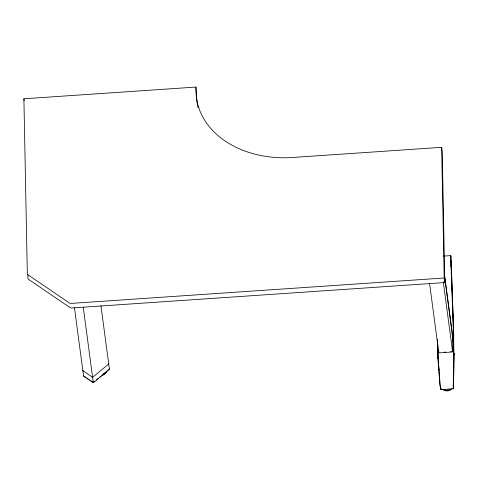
<?xml version="1.0" encoding="UTF-8"?>
<svg xmlns="http://www.w3.org/2000/svg" width="478" height="478" viewBox="0 0 478 478"><rect width="100%" height="100%" fill="white"/><g stroke="black" fill="none" stroke-linecap="round" stroke-linejoin="round"><path stroke-width="0.72" d="M440.328 386.594L441.176 389.719L453.461 388.656L453.813 364.792M450.993 266.772L451.274 264.549L453.694 333.602M453.353 332.407L453.771 353.738L453.18 388.853M453.759 353.009L454.1 353.845L453.461 388.656M453.855 363.304L453.706 333.345L450.921 255.873L450.921 257.666M108.404 369.751L102.74 374.734M82.855 370.647L82.963 370.325M100.942 305.687L109.414 369.213L93.324 382.705L83.668 376.305L83.686 375.714M108.572 364.152L108.5 363.483M441.176 389.719L439.897 385.322L437.639 354.963L437.328 339.625M429.555 283.293L438.78 352.465L439.318 352.866L452.176 351.993L452.809 351.509L452.481 334.576L444.331 273.494M108.566 364.128L92.607 377.333L82.855 370.623M94.907 381.307L93.031 382.322M96.586 379.902L98.265 378.492M99.944 377.082L101.061 376.144M452.343 351.539L450.754 351.73M27.855 274.635L27.927 278.363L28.477 279.289L70.158 307.689L71.437 308.005L444.797 282.564L444.187 277.993L70.828 303.434L69.549 303.118L27.867 274.719L27.318 273.786L23.9 98.773L195.902 87.056L196.619 96.807M444.797 282.564L442.246 151.896L441.636 147.326L290.397 157.632A95.743 72.256 -7.6 0 1 196.01 92.236L195.902 87.056M443.494 256.112L450.629 255.622L450.617 257.493M444.385 352.166L445.801 352.071M451.83 334.188L452.29 334.301L451.507 328.41M92.17 377.202L92.607 377.315M453.771 353.738L454.1 353.845M86.106 377.608L84.69 376.503M87.259 378.391L88.992 379.574M90.145 380.357L92.451 381.928M109.223 368.879L109.414 369.213M444.337 274.689L444.63 276.899M444.827 278.369L447.48 298.242M447.677 299.712L451.31 326.94M443.279 281.918L452.612 351.826M83.28 307.408L93.324 382.705M74.407 307.342L83.572 376.019M23.9 98.773L24.163 100.733M438.075 358.452L437.782 353.278M438.26 360.663L438.571 364.35M438.822 367.295L439.067 370.241M439.318 373.193L439.503 375.403M440.226 385.692L437.914 354.801L437.693 343.79M450.617 255.73L453.461 333.632M450.987 260.42L451.244 266.545M440.812 388.148L440.871 389.51M453.843 353.302L453.873 354.754M452.78 335.245L452.905 341.77M441.636 147.326L444.187 277.993M438.738 350.255L438.78 352.465M438.063 353.648L438.093 355.1M437.525 339.906L437.609 344.363M198.065 107.664A95.743 72.256 -7.6 0 1 196.649 97.536M452.039 388.871A5.909 4.463 -7.6 0 1 442.682 389.51M450.228 389.379A5.909 4.457 -7.6 0 1 444.343 389.779M106.642 371.346A5.909 4.463 -7.6 0 1 102.095 375.463M105.829 372.29A5.909 4.457 -7.6 0 1 103.708 374.077"/></g></svg>
